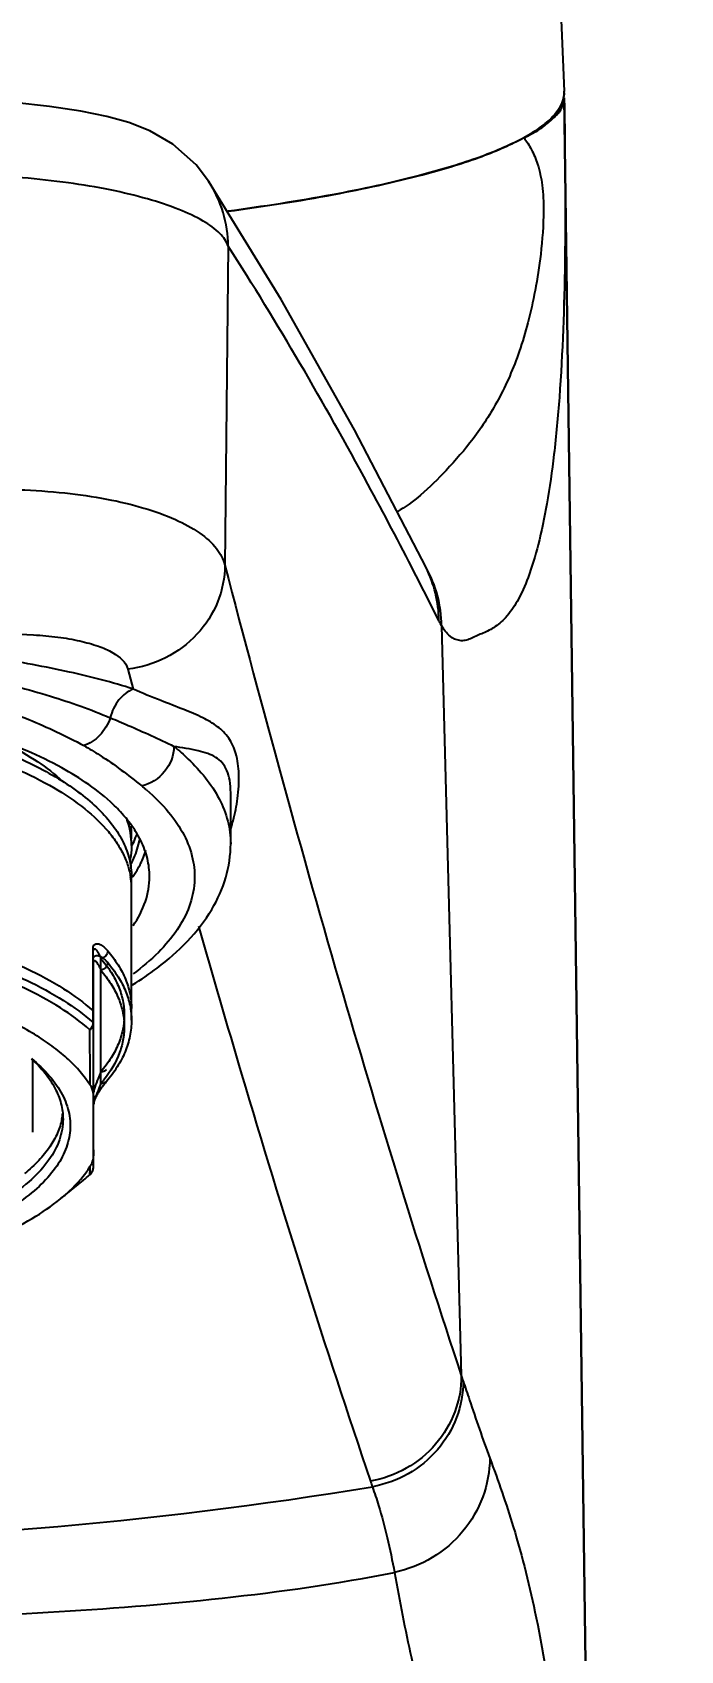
# Model space of a CAD drawing. Header units: millimetres. Extents: x 1297 to 1609, y 176 to 453.
# Drawn here: x 1551.97 to 1569.95, y 327.38 to 372.24 of the extents above; entities that cross this region are included whole.
import ezdxf

# ---------------------------------------------------------------- set-up
doc = ezdxf.new("R2010")
doc.units = ezdxf.units.MM
doc.header["$LTSCALE"] = 30.734
doc.header["$PDMODE"] = 3
doc.header["$PDSIZE"] = 8
doc.layers.get('0').update_dxf_attribs({"linetype": 'CONTINUOUS'})
doc.layers.get('Defpoints').update_dxf_attribs({"linetype": 'CONTINUOUS'})
doc.layers.add('02___PRT_ALL_AXES', color=7, linetype='CONTINUOUS')
doc.layers.add('标注', color=1, linetype='CONTINUOUS')
doc.styles.get("Standard").update_dxf_attribs({"font": ''})
doc.styles.get('Standard').set_extended_font_data('stsong')
doc.dimstyles.new('ISO-25', dxfattribs={"dimscale": 0.9, "dimtxt": 2.5, "dimasz": 2.5, "dimexe": 1.25, "dimexo": 0.625, "dimgap": 3, "dimtad": 1, "dimdsep": 46, "dimtxsty": 'Standard', "dimcen": 2.5, "dimclrd": 1, "dimclre": 1, "dimclrt": 3, "dimadec": 0, "dimazin": 0, "dimtfac": 1, "dimtmove": 0, "dimatfit": 3, "dimfxl": 0, "dimarcsym": 0})

# ---------------------------------------------------------------- blocks, each defined once
blk = doc.blocks.new('*D6')
at = {"layer": 'Defpoints', "color": 0, "transparency": 16777216}
for p in [(1542.722, 413.362), (1569.022, 290.318), (1608.077, 290.318)]:
    blk.add_point(p, dxfattribs=at)
at = {"layer": '标注', "color": 1, "lineweight": -2, "transparency": 16777216}
for p, q in [((1543.285, 413.362), (1609.202, 413.362)), ((1608.077, 406.162), (1608.077, 297.518)), ((1569.585, 290.318), (1609.202, 290.318))]:
    blk.add_line(p, q, dxfattribs=at)
at = {"layer": '标注', "color": 1, "transparency": 16777216}
for points in [[(1606.877, 406.162), (1609.277, 406.162), (1608.077, 413.362)], [(1606.877, 297.518), (1609.277, 297.518), (1608.077, 290.318)]]:
    blk.add_solid(points, dxfattribs=at)
at = {"layer": '标注', "color": 3, "lineweight": 9, "transparency": 16777216, "insert": (1601.689, 351.84), "char_height": 7.2, "attachment_point": 5, "rotation": 90}
blk.add_mtext('123', dxfattribs=at)

msp = doc.modelspace()

# ---------------------------------------------------------------- linework, layer by layer
at = {"color": 7, "linetype": 'Continuous'}
for p, q in [((1566.722, 370.59), (1566.722, 370.584)), ((1566.722, 370.584), (1566.722, 370.574)), ((1566.724, 370.418), (1567.722, 297.318)), ((1567.682, 300.262), (1566.724, 370.418)), ((1556.861, 368.108), (1556.861, 368.108)), ((1558.876, 364.827), (1556.861, 368.108)), ((1562.89, 357.403), (1562.89, 357.404)), ((1557.472, 349.745), (1557.472, 351.159)), ((1554.74, 349.694), (1554.744, 349.701)), ((1554.762, 348.835), (1554.77, 348.846)), ((1553.672, 340.8), (1553.672, 346.463)), ((1551.972, 343.747), (1551.972, 341.744)), ((1553.695, 342.617), (1553.706, 342.648)), ((1553.572, 340.577), (1553.565, 340.571)), ((1553.572, 340.577), (1553.594, 340.599)), ((1553.572, 340.577), (1553.572, 340.577)), ((1553.671, 340.774), (1553.671, 340.774)), ((1552.751, 339.898), (1553.388, 340.42))]:
    msp.add_line(p, q, dxfattribs=at)
at = {"color": 9, "linetype": 'Continuous'}
for p, q in [((1557.404, 366.307), (1557.311, 357.464)), ((1563.322, 355.79), (1563.868, 335)), ((1554.622, 354.58), (1554.769, 354.03)), ((1553.654, 344.792), (1553.654, 346.824)), ((1553.872, 343.096), (1553.872, 346.565)), ((1553.388, 340.42), (1553.565, 340.571)), ((1553.565, 340.571), (1553.572, 340.577))]:
    msp.add_line(p, q, dxfattribs=at)
at = {"color": 7, "linetype": 'Continuous'}
for points in [[(1556.861, 368.108), (1556.511, 368.567), (1555.866, 369.139), (1555.23, 369.504), (1554.644, 369.734), (1554.033, 369.906), (1553.314, 370.055), (1552.451, 370.184), (1551.454, 370.288), (1550.598, 370.345)], [(1562.89, 357.403), (1560.906, 361.22), (1558.876, 364.827)], [(1553.706, 342.648), (1553.718, 342.678), (1553.73, 342.707), (1553.744, 342.735), (1553.757, 342.763), (1553.772, 342.79), (1553.787, 342.816), (1553.802, 342.842), (1553.817, 342.868), (1553.833, 342.893), (1553.85, 342.918), (1553.866, 342.943), (1553.883, 342.967), (1553.9, 342.991), (1553.917, 343.014), (1553.935, 343.039), (1553.954, 343.063), (1553.975, 343.089), (1553.996, 343.116), (1554.019, 343.143), (1554.024, 343.149)], [(1553.672, 342.506), (1553.673, 342.523), (1553.678, 342.553), (1553.685, 342.586), (1553.695, 342.617)], [(1553.594, 340.599), (1553.649, 340.684), (1553.671, 340.774)]]:
    msp.add_lwpolyline(points, dxfattribs=at)
for centre, radius, start, end in [((1566.007, 370.574), 0.715, 357.8565, 0.0016), ((1565.409, 370.839), 1.393, 319.164, 320.2732), ((1562.752, 374.506), 5.921, 297.4452, 298.8672), ((1563.148, 373.789), 5.102, 298.8522, 301.1113), ((1563.922, 372.758), 3.83, 301.7061, 302.9205), ((1550.993, 347.44), 4.677, 43.8107, 46.4433), ((1552.763, 349.713), 1.96, 9.8548, 12.6123), ((1552.707, 349.69), 2.015, 0.0447, 10.1133), ((1552.826, 349.723), 1.896, 0.0397, 9.8695), ((1552.726, 350.019), 1.996, 0.0102, 6.1331), ((1552.73, 350.019), 1.992, 355.5449, 359.997), ((1552.553, 350.762), 2.434, 335.5966, 341.0994), ((1552.387, 348.55), 2.891, 26.2736, 32.1272), ((1552.663, 350.722), 2.317, 341.144, 341.5821), ((1552.397, 350.831), 2.605, 334.2911, 334.9511), ((1552.428, 350.816), 2.571, 334.951, 335.6374), ((1552.234, 350.574), 3.068, 325.7213, 330.6464), ((1552.024, 350.714), 3.321, 325.0373, 325.5334), ((1551.104, 342.441), 1.718, 349.1671, 354.3678), ((1549.938, 344.643), 5.454, 309.2505, 311.6923), ((1553.373, 340.8), 0.299, 355.0483, 359.981)]:
    msp.add_arc(centre, radius, start, end, dxfattribs=at)
at = {"color": 9, "linetype": 'Continuous'}
for centre, radius, start, end in [((1553.981, 366.257), 3.424, 0.8266, 32.717), ((1433.839, 291.103), 144.737, 26.60748, 27.19663), ((1559.91, 355.744), 3.412, 0.7677, 29.123), ((1559.855, 355.887), 3.392, 0.6834, 26.5528), ((1551.056, 346.459), 6.283, 49.4823, 51.0627), ((1551.149, 345.417), 3.578, 319.5625, 321.7404), ((1553.373, 340.8), 0.299, 309.9503, 311.8005), ((1553.373, 340.801), 0.3, 311.7993, 317.8728), ((1553.373, 340.8), 0.3, 317.9096, 332.4747), ((1553.374, 340.8), 0.298, 332.5039, 336.8205), ((1553.372, 340.8), 0.3, 336.8791, 355.0014), ((1601.502, 347.426), 39.633, 198.2713, 198.504), ((1606.339, 347.39), 47.527, 198.802, 198.9967), ((1542.72, 444.875), 114.49, 270.00081, 279.39061)]:
    msp.add_arc(centre, radius, start, end, dxfattribs=at)
for points, knots in [([(1566.724, 370.418), (1566.745, 368.908), (1566.771, 366.14), (1566.662, 362.841), (1566.457, 360.602), (1566.265, 359.236), (1566.03, 358.097), (1565.761, 357.188), (1565.462, 356.505), (1565.138, 356.026), (1564.836, 355.769), (1564.603, 355.639), (1564.437, 355.566), (1564.276, 355.499), (1564.126, 355.423), (1563.975, 355.373), (1563.772, 355.366), (1563.515, 355.494), (1563.383, 355.681), (1563.322, 355.79)], [0, 0, 0, 0, 0.269999, 0.494615, 0.589457, 0.671765, 0.741024, 0.79718, 0.840856, 0.873926, 0.899586, 0.91084, 0.9215, 0.931885, 0.942076, 0.951451, 0.960109, 0.977751, 1, 1, 1, 1]), ([(1565.607, 369.318), (1565.68, 369.215), (1565.831, 368.982), (1566.013, 368.539), (1566.131, 367.965), (1566.166, 367.127), (1566.09, 366.149), (1565.931, 365.111), (1565.731, 364.21), (1565.426, 363.185), (1564.95, 362.085), (1564.244, 360.986), (1563.492, 360.123), (1562.798, 359.435), (1562.321, 359.071), (1562.086, 358.949)], [0, 0, 0, 0, 0.032142, 0.070379, 0.121104, 0.180466, 0.283312, 0.370137, 0.447586, 0.517912, 0.642033, 0.751192, 0.848807, 0.932753, 1, 1, 1, 1]), ([(1557.404, 366.307), (1557.361, 366.44), (1557.153, 366.716), (1556.672, 367.047), (1555.991, 367.361), (1555.125, 367.644), (1554.099, 367.887), (1552.52, 368.15), (1551.275, 368.248), (1550.423, 368.273)], [0, 0, 0, 0, 0.056307, 0.133285, 0.233709, 0.356625, 0.499176, 0.657295, 1, 1, 1, 1]), ([(1562.574, 357.255), (1562.151, 358.078), (1560.531, 361.153), (1558.783, 364.162), (1557.404, 366.307)], [0, 0, 0, 0, 0.26637, 1, 1, 1, 1]), ([(1550.331, 359.559), (1551.178, 359.585), (1552.421, 359.547), (1553.999, 359.32), (1555.028, 359.08), (1555.9, 358.771), (1556.589, 358.402), (1557.081, 357.98), (1557.271, 357.632), (1557.311, 357.464)], [0, 0, 0, 0, 0.333306, 0.487061, 0.626359, 0.7479, 0.849769, 0.932337, 1, 1, 1, 1]), ([(1557.311, 357.464), (1557.31, 357.118), (1557.168, 356.411), (1556.578, 355.5), (1555.695, 354.841), (1554.984, 354.625), (1554.622, 354.58)], [0, 0, 0, 0, 0.242926, 0.491072, 0.744317, 1, 1, 1, 1]), ([(1557.311, 357.464), (1558.349, 353.48), (1560.408, 345.954), (1562.707, 338.496), (1563.868, 335)], [0, 0, 0, 0, 0.527822, 1, 1, 1, 1]), ([(1563.322, 355.79), (1563.315, 355.8), (1563.289, 355.846), (1563.265, 355.892), (1563.247, 355.927)], [0, 0, 0, 0, 0.239176, 1, 1, 1, 1]), ([(1554.769, 354.03), (1554.188, 354.218), (1552.923, 354.546), (1550.084, 355.055), (1547.816, 355.257), (1546.241, 355.341)], [0, 0, 0, 0, 0.211883, 0.452588, 1, 1, 1, 1]), ([(1550.528, 355.529), (1551.019, 355.558), (1551.741, 355.564), (1552.663, 355.482), (1553.264, 355.381), (1553.78, 355.239), (1554.261, 355.035), (1554.569, 354.779), (1554.622, 354.58)], [0, 0, 0, 0, 0.338347, 0.49413, 0.635012, 0.757357, 0.858735, 1, 1, 1, 1]), ([(1546.121, 355.001), (1547.612, 354.87), (1549.755, 354.562), (1552.414, 353.881), (1553.593, 353.466), (1554.133, 353.236)], [0, 0, 0, 0, 0.545493, 0.786086, 1, 1, 1, 1]), ([(1545.972, 354.685), (1547.37, 354.507), (1549.374, 354.094), (1551.826, 353.238), (1552.904, 352.735), (1553.396, 352.464)], [0, 0, 0, 0, 0.543021, 0.783483, 1, 1, 1, 1]), ([(1554.769, 354.03), (1554.615, 353.972), (1554.33, 353.74), (1554.177, 353.414), (1554.133, 353.236)], [0, 0, 0, 0, 0.473122, 1, 1, 1, 1]), ([(1557.663, 351), (1557.693, 351.225), (1557.718, 351.644), (1557.648, 352.22), (1557.447, 352.682), (1557.111, 353.014), (1556.674, 353.256), (1556.139, 353.478), (1555.489, 353.726), (1555.022, 353.917), (1554.769, 354.03)], [0, 0, 0, 0, 0.144022, 0.265062, 0.364717, 0.457309, 0.558991, 0.679489, 0.824671, 1, 1, 1, 1]), ([(1554.133, 353.236), (1554.071, 353.056), (1553.879, 352.732), (1553.563, 352.515), (1553.396, 352.464)], [0, 0, 0, 0, 0.52214, 1, 1, 1, 1]), ([(1554.133, 353.236), (1554.3, 353.166), (1554.893, 352.914), (1555.482, 352.65), (1555.898, 352.442)], [0, 0, 0, 0, 0.279724, 1, 1, 1, 1]), ([(1553.396, 352.464), (1553.549, 352.38), (1554.111, 352.045), (1554.632, 351.647), (1555.004, 351.345)], [0, 0, 0, 0, 0.267021, 1, 1, 1, 1]), ([(1555.898, 352.442), (1555.898, 352.193), (1555.7, 351.691), (1555.248, 351.395), (1555.004, 351.345)], [0, 0, 0, 0, 0.500299, 1, 1, 1, 1]), ([(1557.472, 351.159), (1557.472, 351.274), (1557.458, 351.484), (1557.383, 351.77), (1557.249, 351.992), (1557.059, 352.148), (1556.827, 352.253), (1556.438, 352.358), (1556.121, 352.406), (1555.898, 352.442)], [0, 0, 0, 0, 0.148488, 0.27247, 0.378531, 0.479049, 0.585953, 0.706436, 1, 1, 1, 1]), ([(1555.898, 352.442), (1556.035, 352.331), (1556.518, 351.909), (1556.936, 351.402), (1557.151, 350.99)], [0, 0, 0, 0, 0.275372, 1, 1, 1, 1]), ([(1555.138, 351.235), (1555.357, 351.047), (1555.748, 350.663), (1556.193, 350.018), (1556.447, 349.346), (1556.499, 348.66), (1556.345, 347.978), (1555.994, 347.319), (1555.459, 346.69), (1555.014, 346.316), (1554.767, 346.134)], [0, 0, 0, 0, 0.141136, 0.266558, 0.380216, 0.488343, 0.598356, 0.717215, 0.850067, 1, 1, 1, 1]), ([(1557.151, 350.99), (1557.253, 350.794), (1557.415, 350.389), (1557.472, 349.955), (1557.472, 349.745)], [0, 0, 0, 0, 0.512787, 1, 1, 1, 1]), ([(1557.481, 350.172), (1557.502, 350.241), (1557.58, 350.513), (1557.635, 350.792), (1557.663, 351)], [0, 0, 0, 0, 0.25692, 1, 1, 1, 1]), ([(1542.722, 347.979), (1543.293, 347.979), (1544.426, 347.946), (1546.095, 347.799), (1547.696, 347.558), (1549.196, 347.227), (1550.566, 346.814), (1551.778, 346.326), (1552.808, 345.773), (1553.4, 345.339), (1553.654, 345.111)], [0, 0, 0, 0, 0.14897, 0.29539, 0.436817, 0.570947, 0.695737, 0.809507, 0.911077, 1, 1, 1, 1]), ([(1553.565, 344.583), (1553.313, 344.809), (1552.724, 345.239), (1551.701, 345.786), (1550.498, 346.269), (1549.14, 346.678), (1547.653, 347.005), (1546.066, 347.244), (1544.411, 347.39), (1542.722, 347.438), (1541.034, 347.39), (1539.379, 347.244), (1537.792, 347.006), (1536.304, 346.678), (1534.946, 346.269), (1533.744, 345.786), (1532.721, 345.239), (1532.132, 344.809), (1531.879, 344.583)], [0, 0, 0, 0, 0.04452, 0.095344, 0.152249, 0.214645, 0.281695, 0.35238, 0.425554, 0.499994, 0.574434, 0.647609, 0.718295, 0.785346, 0.847744, 0.904651, 0.955478, 1, 1, 1, 1]), ([(1542.722, 347.652), (1543.293, 347.652), (1544.426, 347.619), (1546.095, 347.472), (1547.696, 347.231), (1549.196, 346.9), (1550.566, 346.486), (1551.778, 345.998), (1552.808, 345.446), (1553.4, 345.012), (1553.654, 344.784)], [0, 0, 0, 0, 0.14897, 0.29539, 0.436817, 0.570947, 0.695737, 0.809507, 0.911077, 1, 1, 1, 1]), ([(1556.583, 347.456), (1556.973, 346.086), (1558.469, 340.93), (1560.079, 335.807), (1561.349, 332.073)], [0, 0, 0, 0, 0.265276, 1, 1, 1, 1]), ([(1553.654, 346.824), (1553.654, 346.845), (1553.657, 346.882), (1553.676, 346.927), (1553.701, 346.955), (1553.738, 346.973), (1553.788, 346.974), (1553.846, 346.955), (1553.902, 346.923), (1553.977, 346.866), (1554.029, 346.813), (1554.061, 346.775)], [0, 0, 0, 0, 0.109765, 0.189501, 0.249942, 0.301703, 0.399863, 0.504038, 0.616793, 0.737643, 1, 1, 1, 1]), ([(1553.654, 346.824), (1553.657, 346.822), (1553.666, 346.813), (1553.672, 346.8), (1553.672, 346.791)], [0, 0, 0, 0, 0.289174, 1, 1, 1, 1]), ([(1553.672, 346.791), (1553.672, 346.799), (1553.673, 346.812), (1553.678, 346.826), (1553.685, 346.833), (1553.695, 346.835), (1553.707, 346.831), (1553.726, 346.817), (1553.749, 346.792), (1553.775, 346.756), (1553.8, 346.713), (1553.825, 346.667), (1553.849, 346.617), (1553.865, 346.583), (1553.872, 346.565)], [0, 0, 0, 0, 0.063728, 0.098147, 0.11959, 0.137166, 0.173743, 0.216875, 0.319464, 0.437762, 0.567123, 0.704933, 0.849577, 1, 1, 1, 1]), ([(1554.061, 346.775), (1554.061, 346.726), (1554.018, 346.624), (1553.922, 346.572), (1553.872, 346.565)], [0, 0, 0, 0, 0.492989, 1, 1, 1, 1]), ([(1554.061, 346.775), (1554.166, 346.652), (1554.353, 346.402), (1554.564, 346), (1554.693, 345.591), (1554.722, 345.313), (1554.722, 345.177)], [0, 0, 0, 0, 0.274522, 0.528885, 0.768375, 1, 1, 1, 1]), ([(1553.654, 346.497), (1553.654, 346.506), (1553.655, 346.537), (1553.662, 346.568), (1553.672, 346.587)], [0, 0, 0, 0, 0.2973, 1, 1, 1, 1]), ([(1553.654, 346.497), (1553.657, 346.495), (1553.666, 346.485), (1553.672, 346.473), (1553.672, 346.463)], [0, 0, 0, 0, 0.289174, 1, 1, 1, 1]), ([(1553.672, 346.587), (1553.677, 346.597), (1553.688, 346.615), (1553.719, 346.639), (1553.764, 346.648), (1553.816, 346.638), (1553.868, 346.616), (1553.918, 346.584), (1553.986, 346.53), (1554.032, 346.482), (1554.061, 346.447)], [0, 0, 0, 0, 0.072352, 0.131814, 0.237678, 0.345721, 0.461569, 0.585627, 0.717237, 1, 1, 1, 1]), ([(1553.672, 346.463), (1553.672, 346.472), (1553.673, 346.484), (1553.678, 346.499), (1553.685, 346.506), (1553.695, 346.508), (1553.707, 346.503), (1553.726, 346.49), (1553.749, 346.464), (1553.775, 346.428), (1553.8, 346.386), (1553.825, 346.34), (1553.849, 346.29), (1553.865, 346.256), (1553.872, 346.238)], [0, 0, 0, 0, 0.063728, 0.098147, 0.11959, 0.137166, 0.173743, 0.216875, 0.319464, 0.437762, 0.567123, 0.704933, 0.849577, 1, 1, 1, 1]), ([(1553.872, 346.565), (1553.975, 346.445), (1554.159, 346.199), (1554.367, 345.804), (1554.494, 345.401), (1554.536, 344.994), (1554.494, 344.588), (1554.367, 344.185), (1554.159, 343.79), (1553.975, 343.544), (1553.872, 343.424)], [0, 0, 0, 0, 0.137261, 0.264442, 0.384187, 0.5, 0.615813, 0.735558, 0.862739, 1, 1, 1, 1]), ([(1554.061, 346.447), (1554.061, 346.398), (1554.018, 346.297), (1553.922, 346.245), (1553.872, 346.238)], [0, 0, 0, 0, 0.492989, 1, 1, 1, 1]), ([(1554.061, 346.447), (1554.166, 346.324), (1554.353, 346.074), (1554.564, 345.673), (1554.693, 345.264), (1554.722, 344.986), (1554.722, 344.85)], [0, 0, 0, 0, 0.274522, 0.528885, 0.768375, 1, 1, 1, 1]), ([(1553.872, 346.238), (1553.972, 346.121), (1554.15, 345.884), (1554.355, 345.503), (1554.483, 345.116), (1554.534, 344.723), (1554.506, 344.331), (1554.36, 343.797), (1554.137, 343.428), (1553.958, 343.201)], [0, 0, 0, 0, 0.138202, 0.266546, 0.38746, 0.504175, 0.620353, 0.739705, 1, 1, 1, 1]), ([(1553.672, 345.086), (1553.672, 345.088), (1553.67, 345.101), (1553.662, 345.112), (1553.654, 345.119)], [0, 0, 0, 0, 0.224936, 1, 1, 1, 1]), ([(1553.671, 345.066), (1553.671, 345.068), (1553.67, 345.079), (1553.666, 345.089), (1553.663, 345.096)], [0, 0, 0, 0, 0.241917, 1, 1, 1, 1]), ([(1553.654, 344.784), (1553.653, 344.748), (1553.634, 344.674), (1553.591, 344.611), (1553.565, 344.583)], [0, 0, 0, 0, 0.484493, 1, 1, 1, 1]), ([(1553.565, 344.583), (1553.575, 344.589), (1553.609, 344.615), (1553.637, 344.649), (1553.652, 344.677)], [0, 0, 0, 0, 0.265659, 1, 1, 1, 1]), ([(1553.578, 343.047), (1553.577, 343.167), (1553.573, 343.679), (1553.568, 344.191), (1553.565, 344.583)], [0, 0, 0, 0, 0.233818, 1, 1, 1, 1]), ([(1553.652, 344.677), (1553.654, 344.682), (1553.663, 344.701), (1553.669, 344.722), (1553.671, 344.738)], [0, 0, 0, 0, 0.2571, 1, 1, 1, 1]), ([(1553.672, 344.758), (1553.672, 344.761), (1553.67, 344.774), (1553.662, 344.785), (1553.654, 344.792)], [0, 0, 0, 0, 0.224936, 1, 1, 1, 1]), ([(1553.671, 344.738), (1553.671, 344.741), (1553.67, 344.752), (1553.666, 344.762), (1553.663, 344.769)], [0, 0, 0, 0, 0.241917, 1, 1, 1, 1]), ([(1553.872, 343.424), (1553.845, 343.361), (1553.786, 343.221), (1553.732, 343.079), (1553.707, 342.999)], [0, 0, 0, 0, 0.448627, 1, 1, 1, 1]), ([(1554.024, 343.477), (1554.007, 343.456), (1553.958, 343.424), (1553.9, 343.42), (1553.872, 343.424)], [0, 0, 0, 0, 0.485465, 1, 1, 1, 1]), ([(1553.707, 342.999), (1553.7, 342.978), (1553.687, 342.932), (1553.676, 342.884), (1553.674, 342.858)], [0, 0, 0, 0, 0.451233, 1, 1, 1, 1]), ([(1553.872, 343.096), (1553.845, 343.033), (1553.786, 342.893), (1553.732, 342.751), (1553.707, 342.671)], [0, 0, 0, 0, 0.448627, 1, 1, 1, 1]), ([(1554.024, 343.149), (1554.007, 343.129), (1553.958, 343.096), (1553.9, 343.092), (1553.872, 343.096)], [0, 0, 0, 0, 0.485465, 1, 1, 1, 1]), ([(1553.707, 342.671), (1553.7, 342.651), (1553.687, 342.604), (1553.676, 342.557), (1553.674, 342.531)], [0, 0, 0, 0, 0.451233, 1, 1, 1, 1]), ([(1553.565, 340.571), (1553.565, 340.572), (1553.567, 340.58), (1553.568, 340.589), (1553.568, 340.595)], [0, 0, 0, 0, 0.190544, 1, 1, 1, 1]), ([(1553.568, 340.595), (1553.569, 340.598), (1553.57, 340.612), (1553.571, 340.626), (1553.571, 340.638)], [0, 0, 0, 0, 0.210562, 1, 1, 1, 1]), ([(1553.571, 340.638), (1553.572, 340.648), (1553.575, 340.704), (1553.577, 340.76), (1553.578, 340.805)], [0, 0, 0, 0, 0.192282, 1, 1, 1, 1]), ([(1563.868, 335), (1563.869, 334.658), (1563.743, 333.964), (1563.199, 333.054), (1562.372, 332.377), (1561.696, 332.134), (1561.349, 332.073)], [0, 0, 0, 0, 0.24574, 0.494708, 0.746674, 1, 1, 1, 1]), ([(1563.919, 334.848), (1563.92, 334.506), (1563.794, 333.811), (1563.25, 332.902), (1562.424, 332.224), (1561.748, 331.981), (1561.401, 331.92)], [0, 0, 0, 0, 0.245809, 0.494793, 0.746726, 1, 1, 1, 1]), ([(1563.919, 334.848), (1563.977, 334.673), (1564.215, 333.957), (1564.461, 333.245), (1564.658, 332.71)], [0, 0, 0, 0, 0.24474, 1, 1, 1, 1]), ([(1564.659, 332.711), (1564.656, 332.346), (1564.522, 331.61), (1563.956, 330.639), (1563.093, 329.902), (1562.384, 329.622), (1562.017, 329.542)], [0, 0, 0, 0, 0.246329, 0.494617, 0.745927, 1, 1, 1, 1]), ([(1561.401, 331.92), (1561.462, 331.746), (1561.617, 331.281), (1561.825, 330.488), (1561.957, 329.866), (1562.015, 329.541)], [0, 0, 0, 0, 0.224793, 0.597214, 1, 1, 1, 1]), ([(1542.722, 328.195), (1544.338, 328.195), (1547.57, 328.228), (1552.413, 328.409), (1557.24, 328.781), (1560.437, 329.231), (1562.017, 329.542)], [0, 0, 0, 0, 0.250328, 0.500587, 0.750652, 1, 1, 1, 1]), ([(1562.017, 329.541), (1562.167, 328.751), (1562.382, 327.49), (1562.852, 325.756), (1563.56, 323.781), (1564.474, 321.784), (1565.34, 319.691), (1565.921, 318.017), (1566.391, 316.227), (1566.753, 314.303), (1567.028, 312.243), (1567.313, 309.248), (1567.535, 305.242), (1567.633, 301.966), (1567.67, 300.27)], [0, 0, 0, 0, 0.080259, 0.127457, 0.178983, 0.289379, 0.346357, 0.404823, 0.465944, 0.530801, 0.599895, 0.673169, 0.830835, 1, 1, 1, 1])]:
    msp.add_open_spline(points, degree=3, knots=knots, dxfattribs=at)
at = {"color": 7, "linetype": 'Continuous'}
for points, knots in [([(1565.611, 369.312), (1565.737, 369.379), (1565.921, 369.474), (1566.144, 369.622), (1566.282, 369.733), (1566.401, 369.841), (1566.505, 369.938), (1566.595, 370.035), (1566.636, 370.111), (1566.652, 370.151)], [0, 0, 0, 0, 0.316072, 0.457382, 0.589419, 0.708923, 0.812254, 0.904513, 1, 1, 1, 1]), ([(1566.48, 369.948), (1566.492, 369.962), (1566.534, 370.015), (1566.573, 370.072), (1566.598, 370.116)], [0, 0, 0, 0, 0.258169, 1, 1, 1, 1]), ([(1566.722, 370.547), (1566.721, 370.523), (1566.712, 370.422), (1566.682, 370.323), (1566.65, 370.253)], [0, 0, 0, 0, 0.243235, 1, 1, 1, 1]), ([(1566.652, 370.151), (1566.665, 370.181), (1566.683, 370.238), (1566.706, 370.337), (1566.712, 370.363), (1566.723, 370.424), (1566.724, 370.418)], [0, 0, 0, 0, 0.354922, 0.689856, 0.930248, 1, 1, 1, 1]), ([(1566.003, 369.544), (1566.049, 369.574), (1566.214, 369.686), (1566.368, 369.818), (1566.463, 369.928)], [0, 0, 0, 0, 0.275324, 1, 1, 1, 1]), ([(1566.337, 369.832), (1566.32, 369.815), (1566.245, 369.746), (1566.165, 369.682), (1566.103, 369.635)], [0, 0, 0, 0, 0.23776, 1, 1, 1, 1]), ([(1566.53, 370.05), (1566.517, 370.032), (1566.457, 369.955), (1566.391, 369.883), (1566.337, 369.832)], [0, 0, 0, 0, 0.236666, 1, 1, 1, 1]), ([(1565.481, 369.251), (1565.096, 369.051), (1564.181, 368.683), (1563.239, 368.406), (1562.708, 368.267)], [0, 0, 0, 0, 0.441849, 1, 1, 1, 1]), ([(1565.611, 369.316), (1565.639, 369.332), (1565.749, 369.39), (1565.856, 369.452), (1565.934, 369.5)], [0, 0, 0, 0, 0.262156, 1, 1, 1, 1]), ([(1566.103, 369.635), (1566.079, 369.617), (1565.976, 369.541), (1565.868, 369.472), (1565.784, 369.421)], [0, 0, 0, 0, 0.237374, 1, 1, 1, 1]), ([(1562.708, 368.267), (1561.909, 368.058), (1560.145, 367.682), (1558.365, 367.406), (1557.398, 367.277)], [0, 0, 0, 0, 0.458767, 1, 1, 1, 1]), ([(1554.216, 350.83), (1553.793, 351.233), (1552.7, 351.966), (1550.734, 352.79), (1548.359, 353.419), (1546.638, 353.674), (1545.734, 353.766)], [0, 0, 0, 0, 0.192666, 0.427969, 0.700429, 1, 1, 1, 1]), ([(1554.835, 350.087), (1554.803, 350.138), (1554.663, 350.347), (1554.501, 350.54), (1554.368, 350.678)], [0, 0, 0, 0, 0.238965, 1, 1, 1, 1]), ([(1554.576, 350.461), (1554.586, 350.435), (1554.626, 350.33), (1554.657, 350.222), (1554.676, 350.14)], [0, 0, 0, 0, 0.254103, 1, 1, 1, 1]), ([(1554.578, 350.445), (1554.591, 350.412), (1554.638, 350.281), (1554.673, 350.146), (1554.691, 350.044)], [0, 0, 0, 0, 0.25452, 1, 1, 1, 1]), ([(1554.722, 349.692), (1554.722, 349.654), (1554.718, 349.503), (1554.696, 349.352), (1554.671, 349.241)], [0, 0, 0, 0, 0.248537, 1, 1, 1, 1]), ([(1554.71, 349.177), (1554.738, 349.231), (1554.841, 349.447), (1554.912, 349.678), (1554.942, 349.852)], [0, 0, 0, 0, 0.258999, 1, 1, 1, 1]), ([(1554.909, 349.07), (1554.931, 349.111), (1555.015, 349.269), (1555.084, 349.437), (1555.123, 349.564)], [0, 0, 0, 0, 0.257358, 1, 1, 1, 1]), ([(1555.222, 348.831), (1555.222, 349), (1555.179, 349.346), (1555.057, 349.671), (1554.979, 349.829)], [0, 0, 0, 0, 0.488481, 1, 1, 1, 1]), ([(1556.948, 347.924), (1557.112, 348.199), (1557.378, 348.787), (1557.472, 349.428), (1557.472, 349.745)], [0, 0, 0, 0, 0.50299, 1, 1, 1, 1]), ([(1554.765, 347.469), (1554.907, 347.678), (1555.137, 348.112), (1555.222, 348.599), (1555.222, 348.831)], [0, 0, 0, 0, 0.520532, 1, 1, 1, 1]), ([(1554.752, 345.831), (1554.987, 345.977), (1555.826, 346.545), (1556.571, 347.287), (1556.948, 347.924)], [0, 0, 0, 0, 0.271471, 1, 1, 1, 1]), ([(1553.578, 343.047), (1553.413, 343.311), (1553.086, 343.681), (1552.563, 344.112), (1551.904, 344.558), (1550.918, 345.061), (1549.558, 345.56), (1548.017, 345.964), (1546.333, 346.26), (1544.552, 346.441), (1542.722, 346.502), (1540.892, 346.441), (1539.111, 346.26), (1537.427, 345.964), (1535.886, 345.56), (1534.527, 345.061), (1533.541, 344.558), (1532.881, 344.112), (1532.358, 343.681), (1532.031, 343.311), (1531.866, 343.047)], [0, 0, 0, 0, 0.039678, 0.062211, 0.086653, 0.141263, 0.203161, 0.271404, 0.344685, 0.421452, 0.5, 0.578548, 0.655315, 0.728596, 0.79684, 0.858737, 0.913347, 0.937789, 0.960322, 1, 1, 1, 1]), ([(1554.722, 344.85), (1554.722, 344.703), (1554.691, 344.403), (1554.554, 343.965), (1554.33, 343.54), (1554.134, 343.278), (1554.024, 343.149)], [0, 0, 0, 0, 0.235542, 0.476971, 0.730239, 1, 1, 1, 1]), ([(1551.945, 343.791), (1552.127, 343.643), (1552.45, 343.337), (1552.814, 342.82), (1552.984, 342.361), (1553.028, 341.998), (1553.018, 341.729), (1552.965, 341.461), (1552.837, 341.098), (1552.562, 340.65), (1552.084, 340.153), (1551.46, 339.687), (1550.698, 339.258), (1549.811, 338.872), (1548.811, 338.534), (1547.714, 338.249), (1546.537, 338.023), (1544.869, 337.802), (1543.586, 337.737), (1542.722, 337.737)], [0, 0, 0, 0, 0.049968, 0.093944, 0.133543, 0.152511, 0.171378, 0.190524, 0.210309, 0.252929, 0.301201, 0.356115, 0.41799, 0.486669, 0.561661, 0.642228, 0.727451, 0.816273, 1, 1, 1, 1]), ([(1551.943, 343.785), (1552.08, 343.661), (1552.325, 343.407), (1552.608, 342.987), (1552.782, 342.553), (1552.822, 342.254), (1552.822, 342.109)], [0, 0, 0, 0, 0.284984, 0.541657, 0.776748, 1, 1, 1, 1]), ([(1553.578, 343.047), (1553.586, 343.035), (1553.613, 342.984), (1553.632, 342.929), (1553.642, 342.888)], [0, 0, 0, 0, 0.261444, 1, 1, 1, 1]), ([(1552.822, 342.109), (1552.822, 342.013), (1552.805, 341.819), (1552.702, 341.426), (1552.436, 340.936), (1551.938, 340.396), (1551.521, 340.085), (1551.289, 339.933)], [0, 0, 0, 0, 0.103837, 0.210167, 0.438509, 0.69938, 1, 1, 1, 1]), ([(1552.792, 342.118), (1552.766, 341.983), (1552.679, 341.71), (1552.458, 341.32), (1552.148, 340.943), (1551.896, 340.714), (1551.758, 340.601)], [0, 0, 0, 0, 0.219814, 0.455885, 0.714573, 1, 1, 1, 1]), ([(1553.669, 341.153), (1553.666, 341.094), (1553.651, 340.974), (1553.61, 340.858), (1553.578, 340.805)], [0, 0, 0, 0, 0.487331, 1, 1, 1, 1]), ([(1552.751, 339.898), (1552.837, 339.969), (1553.146, 340.238), (1553.419, 340.552), (1553.578, 340.805)], [0, 0, 0, 0, 0.271116, 1, 1, 1, 1]), ([(1532.693, 339.898), (1532.94, 339.696), (1533.505, 339.313), (1534.471, 338.825), (1535.593, 338.394), (1536.849, 338.031), (1538.217, 337.74), (1539.67, 337.528), (1541.181, 337.4), (1542.722, 337.356), (1544.263, 337.4), (1545.774, 337.528), (1547.227, 337.74), (1548.595, 338.031), (1549.851, 338.394), (1550.973, 338.825), (1551.939, 339.313), (1552.504, 339.696), (1552.751, 339.898)], [0, 0, 0, 0, 0.045482, 0.097012, 0.154298, 0.21675, 0.283561, 0.353767, 0.426294, 0.5, 0.573706, 0.646233, 0.716439, 0.78325, 0.845702, 0.902988, 0.954518, 1, 1, 1, 1]), ([(1564.658, 332.71), (1564.89, 332.08), (1565.403, 330.631), (1566.034, 328.052), (1566.557, 324.771), (1566.963, 320.808), (1567.257, 316.271), (1567.457, 311.266), (1567.59, 305.881), (1567.651, 302.173), (1567.68, 300.269)], [0, 0, 0, 0, 0.061558, 0.140893, 0.242999, 0.366062, 0.506107, 0.659883, 0.825376, 1, 1, 1, 1])]:
    msp.add_open_spline(points, degree=3, knots=knots, dxfattribs=at)
for points in [[(1566.597, 370.15), (1566.576, 370.116), (1566.554, 370.082), (1566.53, 370.05)], [(1566.65, 370.253), (1566.634, 370.218), (1566.616, 370.183), (1566.597, 370.15)], [(1553.642, 342.888), (1553.65, 342.858), (1553.655, 342.828), (1553.659, 342.797)], [(1553.659, 342.797), (1553.669, 342.73), (1553.672, 342.662), (1553.672, 342.594)], [(1553.672, 341.259), (1553.672, 341.224), (1553.671, 341.188), (1553.669, 341.153)]]:
    msp.add_open_spline(points, degree=3, dxfattribs=at)
at = {"color": 9, "linetype": 'Continuous'}
for points in [[(1553.654, 345.119), (1553.654, 345.116), (1553.654, 345.114), (1553.654, 345.111)], [(1553.663, 345.096), (1553.66, 345.102), (1553.657, 345.107), (1553.654, 345.111)], [(1553.671, 345.066), (1553.672, 345.072), (1553.672, 345.079), (1553.672, 345.086)], [(1553.654, 344.792), (1553.654, 344.789), (1553.654, 344.786), (1553.654, 344.784)], [(1553.663, 344.769), (1553.66, 344.774), (1553.657, 344.779), (1553.654, 344.784)], [(1553.671, 344.738), (1553.672, 344.745), (1553.672, 344.752), (1553.672, 344.758)]]:
    msp.add_open_spline(points, degree=3, dxfattribs=at)
at = {"layer": '02___PRT_ALL_AXES', "color": 7, "linetype": 'Continuous'}
for p, q in [((1566.171, 383.407), (1566.721, 370.605)), ((1554.722, 344.85), (1554.722, 348.831))]:
    msp.add_line(p, q, dxfattribs=at)
for centre, radius, start, end in [((1565.997, 370.574), 0.725, 1.2559, 2.4612), ((1552.684, 348.499), 2.038, 7.5942, 9.1508), ((1552.72, 348.503), 2.002, 0.0171, 7.6017)]:
    msp.add_arc(centre, radius, start, end, dxfattribs=at)
for points, knots in [([(1566.691, 370.363), (1566.697, 370.382), (1566.716, 370.456), (1566.723, 370.533), (1566.722, 370.59)], [0, 0, 0, 0, 0.254837, 1, 1, 1, 1]), ([(1562.791, 368.289), (1563.318, 368.428), (1564.062, 368.649), (1564.97, 369.003), (1565.515, 369.26), (1565.963, 369.523), (1566.388, 369.848), (1566.629, 370.151), (1566.691, 370.363)], [0, 0, 0, 0, 0.360282, 0.512048, 0.644669, 0.758435, 0.854229, 1, 1, 1, 1]), ([(1557.389, 367.275), (1558.374, 367.407), (1560.186, 367.688), (1561.98, 368.074), (1562.791, 368.289)], [0, 0, 0, 0, 0.542169, 1, 1, 1, 1]), ([(1542.722, 353.712), (1543.503, 353.712), (1545.041, 353.652), (1547.272, 353.381), (1549.029, 353.007), (1550.319, 352.62), (1551.192, 352.3), (1551.983, 351.947), (1552.686, 351.565), (1553.295, 351.156), (1553.804, 350.724), (1554.207, 350.273), (1554.501, 349.804), (1554.681, 349.322), (1554.722, 348.992), (1554.722, 348.831)], [0, 0, 0, 0, 0.1692, 0.332999, 0.48632, 0.557668, 0.624826, 0.687425, 0.745204, 0.798041, 0.845998, 0.889374, 0.92878, 0.9652, 1, 1, 1, 1]), ([(1547.217, 353.029), (1547.723, 352.946), (1548.7, 352.754), (1550.089, 352.377), (1551.335, 351.925), (1552.416, 351.407), (1553.312, 350.833), (1553.911, 350.296), (1554.271, 349.845), (1554.474, 349.511), (1554.619, 349.171), (1554.678, 348.938), (1554.696, 348.823)], [0, 0, 0, 0, 0.170824, 0.331038, 0.47846, 0.611437, 0.729052, 0.831449, 0.877474, 0.920507, 0.96111, 1, 1, 1, 1]), ([(1551.273, 352.506), (1551.565, 352.359), (1552.101, 352.055), (1552.592, 351.678), (1552.803, 351.482)], [0, 0, 0, 0, 0.531738, 1, 1, 1, 1])]:
    msp.add_open_spline(points, degree=3, knots=knots, dxfattribs=at)

# ---------------------------------------------------------------- dimensions: what is measured, and where the dimension line sits
at = {"layer": '标注', "lineweight": 9}
dim = msp.add_linear_dim(base=(1608.077, 290.318), p1=(1542.722, 413.362), p2=(1569.022, 290.318), angle=90, dimstyle='ISO-25', override={"dimtxt": 8, "dimasz": 8, "dimdec": 0}, dxfattribs=at)
dim.commit()
dim.dimension.update_dxf_attribs({"geometry": '*D6', "text_midpoint": (1601.689, 351.84)})

doc.saveas('drawing.dxf')
